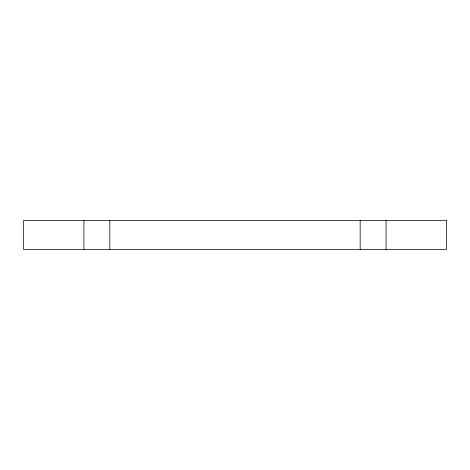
<?xml version="1.0" encoding="UTF-8"?>
<svg xmlns="http://www.w3.org/2000/svg" width="470" height="470" viewBox="0 0 470 470"><rect width="100%" height="100%" fill="white"/><g stroke="black" fill="none" stroke-linecap="round" stroke-linejoin="round"><path stroke-width="0.7" d="M386.07 220.647L386.07 249.353M360.161 220.647L360.161 249.353M109.839 220.647L109.839 249.353M83.93 220.647L83.93 249.353M446.5 220.647L23.5 220.647L23.5 249.353L446.5 249.353L446.5 220.647"/></g></svg>
